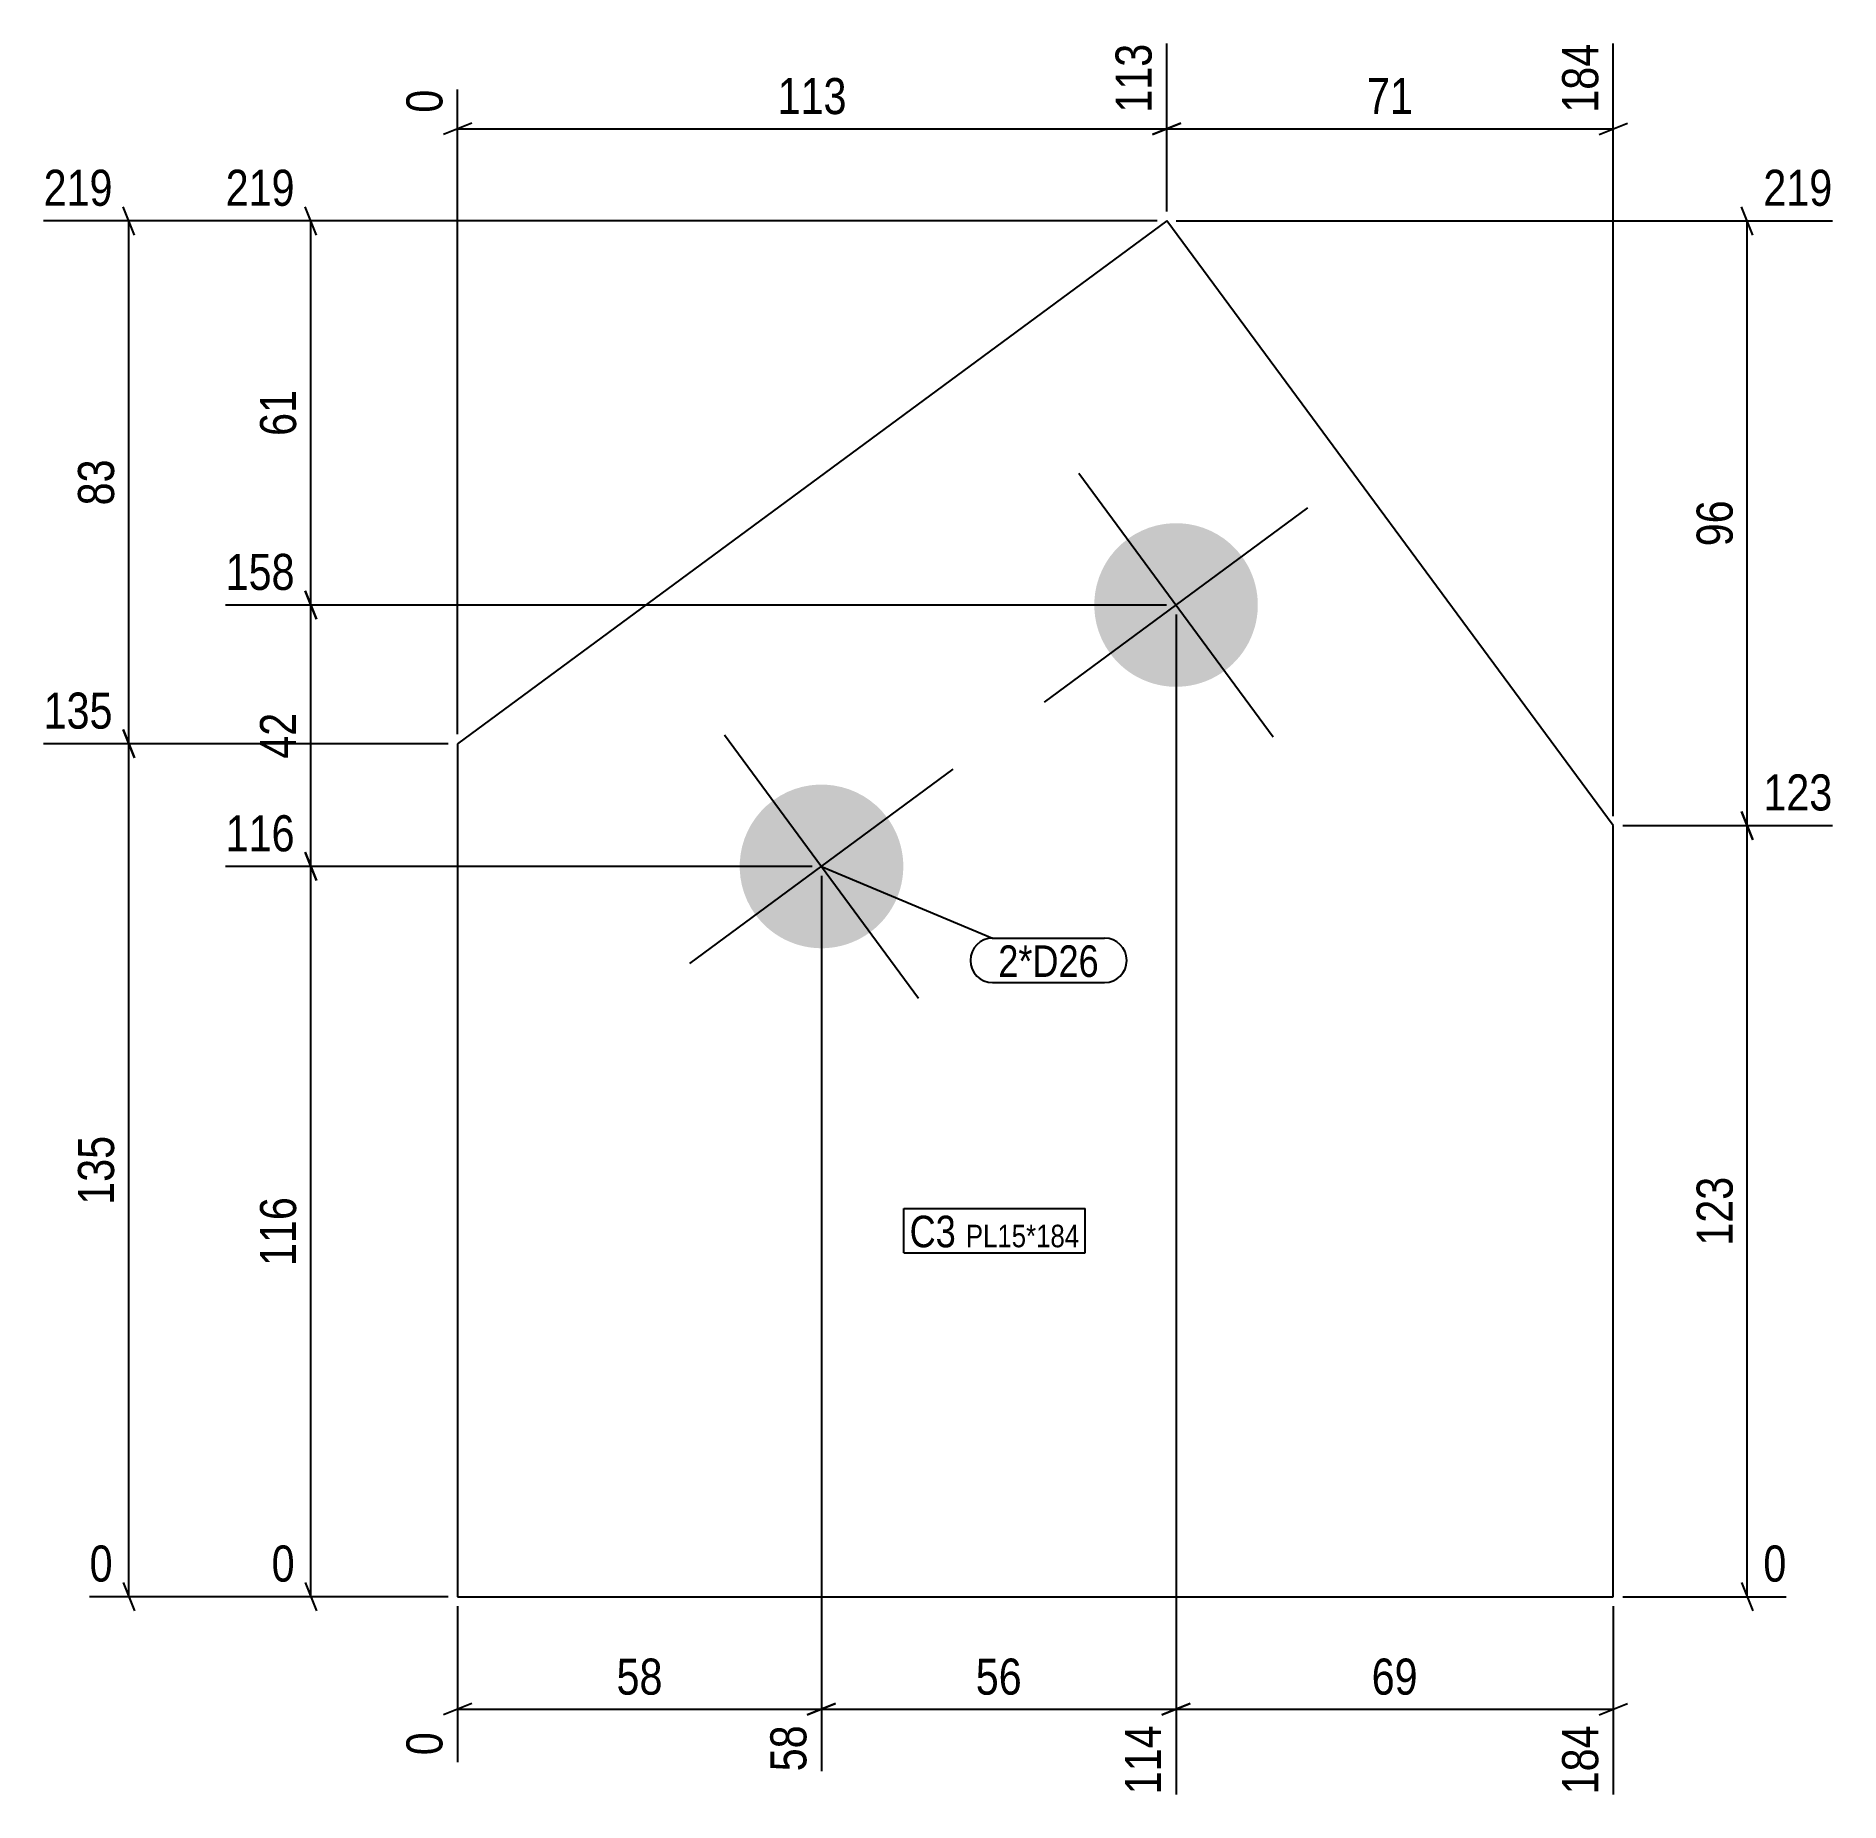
# Model space of a CAD drawing. Header units: millimetres. Extents: x 3 to 290, y 3 to 284.
import ezdxf

# ---------------------------------------------------------------- set-up
doc = ezdxf.new("R2010")
doc.units = ezdxf.units.MM
for name, color, linetype in [('MÅLSÆTNING', 7, 'Continuous'), ('STÅL', 7, 'Continuous'), ('TEKST', 7, 'Continuous')]:
    doc.layers.add(name, color=color, linetype=linetype)
doc.styles.add('Arial Narrow', font='ARIALN.TTF', dxfattribs={"height": 0.2})

msp = doc.modelspace()

# ---------------------------------------------------------------- hatches: boundary and pattern name
at = {"layer": 'STÅL', "linetype": 'Continuous'}
for points in [[(194.93, 201.16, -1), (174.01, 185.73, -1)], [(138.59, 159.63, -1), (117.66, 144.2, -1)]]:
    msp.add_hatch(color=3, dxfattribs=at).paths.add_polyline_path(points)

# ---------------------------------------------------------------- linework, layer by layer
at = {"layer": 'MÅLSÆTNING', "color": 7, "linetype": 'Continuous'}
for p, q in [((182.98, 255.96), (182.98, 282.62)), ((253.96, 159.9), (253.96, 282.62)), ((70.28, 172.9), (70.28, 275.31)), ((72.53, 270), (68.03, 268.2)), ((180.73, 268.2), (185.23, 270)), ((251.71, 268.2), (256.21, 270)), ((70.28, 269.1), (182.98, 269.1)), ((18.92, 252.21), (17.12, 256.71)), ((47.84, 252.21), (46.04, 256.71)), ((276.16, 252.21), (274.36, 256.71)), ((18.02, 171.4), (18.02, 254.46)), ((181.48, 254.46), (33.43, 254.46)), ((46.94, 193.44), (46.94, 254.46)), ((184.48, 254.46), (288.78, 254.46)), ((275.26, 158.4), (275.26, 254.46)), ((46.04, 195.69), (47.84, 191.19)), ((47.84, 191.19), (46.04, 195.69)), ((182.97, 193.44), (33.43, 193.44)), ((182.97, 193.44), (33.43, 193.44)), ((46.94, 151.91), (46.94, 193.44)), ((184.47, 191.94), (184.47, 4.5)), ((184.47, 191.94), (184.47, 4.5)), ((17.12, 173.65), (18.92, 169.15)), ((18.92, 169.15), (17.12, 173.65)), ((18.02, 35.9), (18.02, 171.4)), ((274.36, 160.65), (276.16, 156.15)), ((276.16, 156.15), (274.36, 160.65)), ((255.46, 158.4), (288.78, 158.4)), ((255.46, 158.4), (288.78, 158.4)), ((275.26, 35.9), (275.26, 158.4)), ((46.04, 154.16), (47.84, 149.66)), ((47.84, 149.66), (46.04, 154.16)), ((126.62, 151.91), (33.43, 151.91)), ((126.62, 151.91), (33.43, 151.91)), ((46.94, 35.9), (46.94, 151.91)), ((128.12, 150.41), (128.12, 8.16)), ((17.12, 38.15), (18.92, 33.65)), ((46.04, 38.15), (47.84, 33.65)), ((274.36, 38.15), (276.16, 33.65)), ((68.78, 35.9), (40.74, 35.9)), ((255.46, 35.9), (281.46, 35.9)), ((70.28, 34.4), (70.28, 9.63)), ((253.96, 34.4), (253.96, 4.5)), ((72.53, 18.92), (68.03, 17.12)), ((70.28, 18.02), (128.12, 18.02)), ((125.87, 17.12), (130.37, 18.92)), ((186.72, 18.92), (182.22, 17.12)), ((182.22, 17.12), (186.72, 18.92)), ((184.47, 18.02), (253.96, 18.02)), ((251.71, 17.12), (256.21, 18.92))]:
    msp.add_line(p, q, dxfattribs=at)
at = {"layer": 'STÅL', "color": 2, "linetype": 'Continuous'}
for p, q in [((182.98, 254.46), (70.28, 171.4)), ((253.96, 158.4), (182.98, 254.46)), ((70.28, 171.4), (70.28, 35.9)), ((253.96, 35.9), (253.96, 158.4)), ((70.28, 35.9), (253.96, 35.9))]:
    msp.add_line(p, q, dxfattribs=at)
at = {"layer": 'STÅL', "color": 3, "linetype": 'Continuous'}
for p, q in [((169.04, 214.37), (199.9, 172.52)), ((163.54, 178.02), (205.4, 208.87)), ((112.7, 172.84), (143.55, 130.98)), ((107.19, 136.49), (149.05, 167.34))]:
    msp.add_line(p, q, dxfattribs=at)

# ---------------------------------------------------------------- wipeouts: each hides what was drawn before it
at = {"color": 0}
for points in [[(172.21, 134.36), (172.21, 139.61), (156.22, 139.61), (156.22, 134.36)], [(149.49, 91.41), (149.49, 96.66), (142.13, 96.66), (142.13, 91.41)], [(169.11, 91.41), (169.11, 95.16), (151.06, 95.16), (151.06, 91.41)]]:
    msp.add_wipeout(points, dxfattribs=at).dxf.layer = 'TEKST'

# ---------------------------------------------------------------- next in the draw order: wipeouts: each hides what was drawn before it
at = {"color": 0, "linetype": 'Continuous'}
for points in [[(181.78, 283.82), (173.38, 283.82), (173.38, 270.45), (181.78, 270.45)], [(69.08, 276.51), (60.68, 276.51), (60.68, 270.45), (69.08, 270.45)], [(45.59, 255.66), (45.59, 264.06), (32.23, 264.06), (32.23, 255.66)], [(289.98, 255.66), (289.98, 264.06), (276.61, 264.06), (276.61, 255.66)], [(45.59, 194.64), (45.59, 203.04), (32.23, 203.04), (32.23, 194.64)], [(289.98, 159.6), (289.98, 168), (276.61, 168), (276.61, 159.6)], [(45.59, 153.11), (45.59, 161.51), (32.23, 161.51), (32.23, 153.11)], [(45.59, 37.1), (45.59, 45.5), (39.54, 45.5), (39.54, 37.1)], [(282.66, 37.1), (282.66, 45.5), (276.61, 45.5), (276.61, 37.1)], [(69.08, 15.58), (60.68, 15.58), (60.68, 9.52), (69.08, 9.52)], [(126.92, 16.67), (118.52, 16.67), (118.52, 6.96), (126.92, 6.96)], [(252.76, 16.67), (244.36, 16.67), (244.36, 3.3), (252.76, 3.3)]]:
    msp.add_wipeout(points, dxfattribs=at).dxf.layer = 'MÅLSÆTNING'
at = {"color": 0}
for points, layer in [([(133.31, 270.23), (133.31, 278.63), (119.95, 278.63), (119.95, 270.23)], 'MÅLSÆTNING'), ([(45.82, 228.81), (37.42, 228.81), (37.42, 219.1), (45.82, 219.1)], 'MÅLSÆTNING'), ([(16.89, 217.78), (8.49, 217.78), (8.49, 208.07), (16.89, 208.07)], 'MÅLSÆTNING'), ([(274.13, 211.29), (265.73, 211.29), (265.73, 201.57), (274.13, 201.57)], 'MÅLSÆTNING'), ([(45.82, 177.54), (37.42, 177.54), (37.42, 167.82), (45.82, 167.82)], 'MÅLSÆTNING'), ([(16.89, 110.33), (8.49, 110.33), (8.49, 96.96), (16.89, 96.96)], 'MÅLSÆTNING'), ([(274.13, 103.83), (265.73, 103.83), (265.73, 90.46), (274.13, 90.46)], 'MÅLSÆTNING'), ([(45.82, 100.59), (37.42, 100.59), (37.42, 87.22), (45.82, 87.22)], 'MÅLSÆTNING'), ([(104.06, 19.14), (104.06, 27.54), (94.35, 27.54), (94.35, 19.14)], 'MÅLSÆTNING'), ([(224.07, 19.14), (224.07, 27.54), (214.36, 27.54), (214.36, 19.14)], 'MÅLSÆTNING'), ([(172.21, 134.36), (172.21, 139.61), (156.22, 139.61), (156.22, 134.36)], 'TEKST'), ([(149.49, 91.41), (149.49, 96.66), (142.13, 96.66), (142.13, 91.41)], 'TEKST'), ([(169.11, 91.41), (169.11, 95.16), (151.06, 95.16), (151.06, 91.41)], 'TEKST')]:
    msp.add_wipeout(points, dxfattribs=at).dxf.layer = layer

# ---------------------------------------------------------------- next in the draw order: linework, layer by layer
at = {"layer": 'MÅLSÆTNING', "color": 7, "linetype": 'Continuous'}
for p, q in [((182.98, 255.96), (182.98, 282.62)), ((185.23, 270), (180.73, 268.2)), ((182.98, 269.1), (253.96, 269.1)), ((181.48, 254.46), (4.5, 254.46)), ((68.78, 171.4), (4.5, 171.4)), ((68.78, 171.4), (4.5, 171.4)), ((128.12, 150.41), (128.12, 8.16)), ((68.78, 35.9), (11.81, 35.9)), ((130.37, 18.92), (125.87, 17.12)), ((128.12, 18.02), (184.47, 18.02))]:
    msp.add_line(p, q, dxfattribs=at)
at = {"layer": 'TEKST', "color": 7, "linetype": 'Continuous'}
for p, q in [((128.12, 151.91), (155.32, 140.51)), ((155.32, 140.51), (173.11, 140.51)), ((155.32, 133.46), (173.11, 133.46)), ((141.23, 97.56), (170.01, 97.56)), ((141.23, 90.51), (141.23, 97.56)), ((170.01, 90.51), (170.01, 97.56)), ((141.23, 90.51), (170.01, 90.51))]:
    msp.add_line(p, q, dxfattribs=at)
for centre, start, end in [((155.32, 136.98), 90, 270), ((173.11, 136.98), 270, 90)]:
    msp.add_arc(centre, 3.53, start, end, dxfattribs=at)

# ---------------------------------------------------------------- next in the draw order: texts
at = {"layer": 'MÅLSÆTNING', "color": 3, "linetype": 'Continuous', "style": 'Arial Narrow'}
for s, height, p in [('113', 5.727, (180.58, 271.65)), ('0', 5.73, (67.88, 271.65)), ('58', 5.727, (125.72, 8.16)), ('184', 5.727, (251.56, 4.5)), ('0', 5.73, (67.88, 10.72))]:
    msp.add_text(s, height=height, rotation=90.0002, dxfattribs=at).set_placement(p)
at = {"layer": 'MÅLSÆTNING', "color": 3, "style": 'Arial Narrow'}
for s, p in [('113', (121.15, 271.43)), ('58', (95.55, 20.34)), ('69', (215.56, 20.34))]:
    msp.add_text(s, height=5.727, dxfattribs=at).set_placement(p)
at = {"layer": 'MÅLSÆTNING', "color": 3, "linetype": 'Continuous', "style": 'Arial Narrow'}
for s, height, p in [('219', 5.727, (33.43, 256.86)), ('219', 5.727, (277.81, 256.86)), ('158', 5.727, (33.43, 195.84)), ('123', 5.727, (277.81, 160.8)), ('116', 5.727, (33.43, 154.31)), ('0', 5.73, (40.74, 38.3)), ('0', 5.73, (277.81, 38.3))]:
    msp.add_text(s, height=height, dxfattribs=at).set_placement(p)
at = {"layer": 'MÅLSÆTNING', "color": 3, "style": 'Arial Narrow'}
for s, p in [('61', (44.62, 220.3)), ('83', (15.69, 209.27)), ('96', (272.93, 202.77)), ('42', (44.62, 169.02)), ('135', (15.69, 98.16)), ('123', (272.93, 91.66)), ('116', (44.62, 88.42))]:
    msp.add_text(s, height=5.727, rotation=90.0002, dxfattribs=at).set_placement(p)
at = {"layer": 'TEKST', "color": 3, "style": 'Arial Narrow'}
for s, height, p in [('2*D26', 5.011, (156.22, 134.36)), ('C3', 5.011, (142.13, 91.41)), ('PL15*184', 3.579, (151.06, 91.41))]:
    msp.add_text(s, height=height, dxfattribs=at).set_placement(p)

# ---------------------------------------------------------------- next in the draw order: wipeouts: each hides what was drawn before it
at = {"color": 0, "linetype": 'Continuous'}
for points in [[(252.76, 283.82), (244.36, 283.82), (244.36, 270.45), (252.76, 270.45)], [(16.67, 255.66), (16.67, 264.06), (3.3, 264.06), (3.3, 255.66)], [(16.67, 172.6), (16.67, 181), (3.3, 181), (3.3, 172.6)], [(16.67, 37.1), (16.67, 45.5), (10.61, 45.5), (10.61, 37.1)], [(183.27, 16.67), (174.87, 16.67), (174.87, 3.3), (183.27, 3.3)]]:
    msp.add_wipeout(points, dxfattribs=at).dxf.layer = 'MÅLSÆTNING'
at = {"color": 0}
for points in [[(223.33, 270.23), (223.33, 278.63), (213.61, 278.63), (213.61, 270.23)], [(161.15, 19.14), (161.15, 27.54), (151.44, 27.54), (151.44, 19.14)]]:
    msp.add_wipeout(points, dxfattribs=at).dxf.layer = 'MÅLSÆTNING'

# ---------------------------------------------------------------- next in the draw order: texts
at = {"layer": 'MÅLSÆTNING', "color": 3, "linetype": 'Continuous', "style": 'Arial Narrow'}
for s, p in [('184', (251.56, 271.65)), ('114', (182.07, 4.5))]:
    msp.add_text(s, height=5.727, rotation=90.0002, dxfattribs=at).set_placement(p)
at = {"layer": 'MÅLSÆTNING', "color": 3, "style": 'Arial Narrow'}
for s, p in [('71', (214.81, 271.43)), ('56', (152.64, 20.34))]:
    msp.add_text(s, height=5.727, dxfattribs=at).set_placement(p)
at = {"layer": 'MÅLSÆTNING', "color": 3, "linetype": 'Continuous', "style": 'Arial Narrow'}
for s, height, p in [('219', 5.727, (4.5, 256.86)), ('135', 5.727, (4.5, 173.8)), ('0', 5.73, (11.81, 38.3))]:
    msp.add_text(s, height=height, dxfattribs=at).set_placement(p)

doc.saveas('drawing.dxf')
